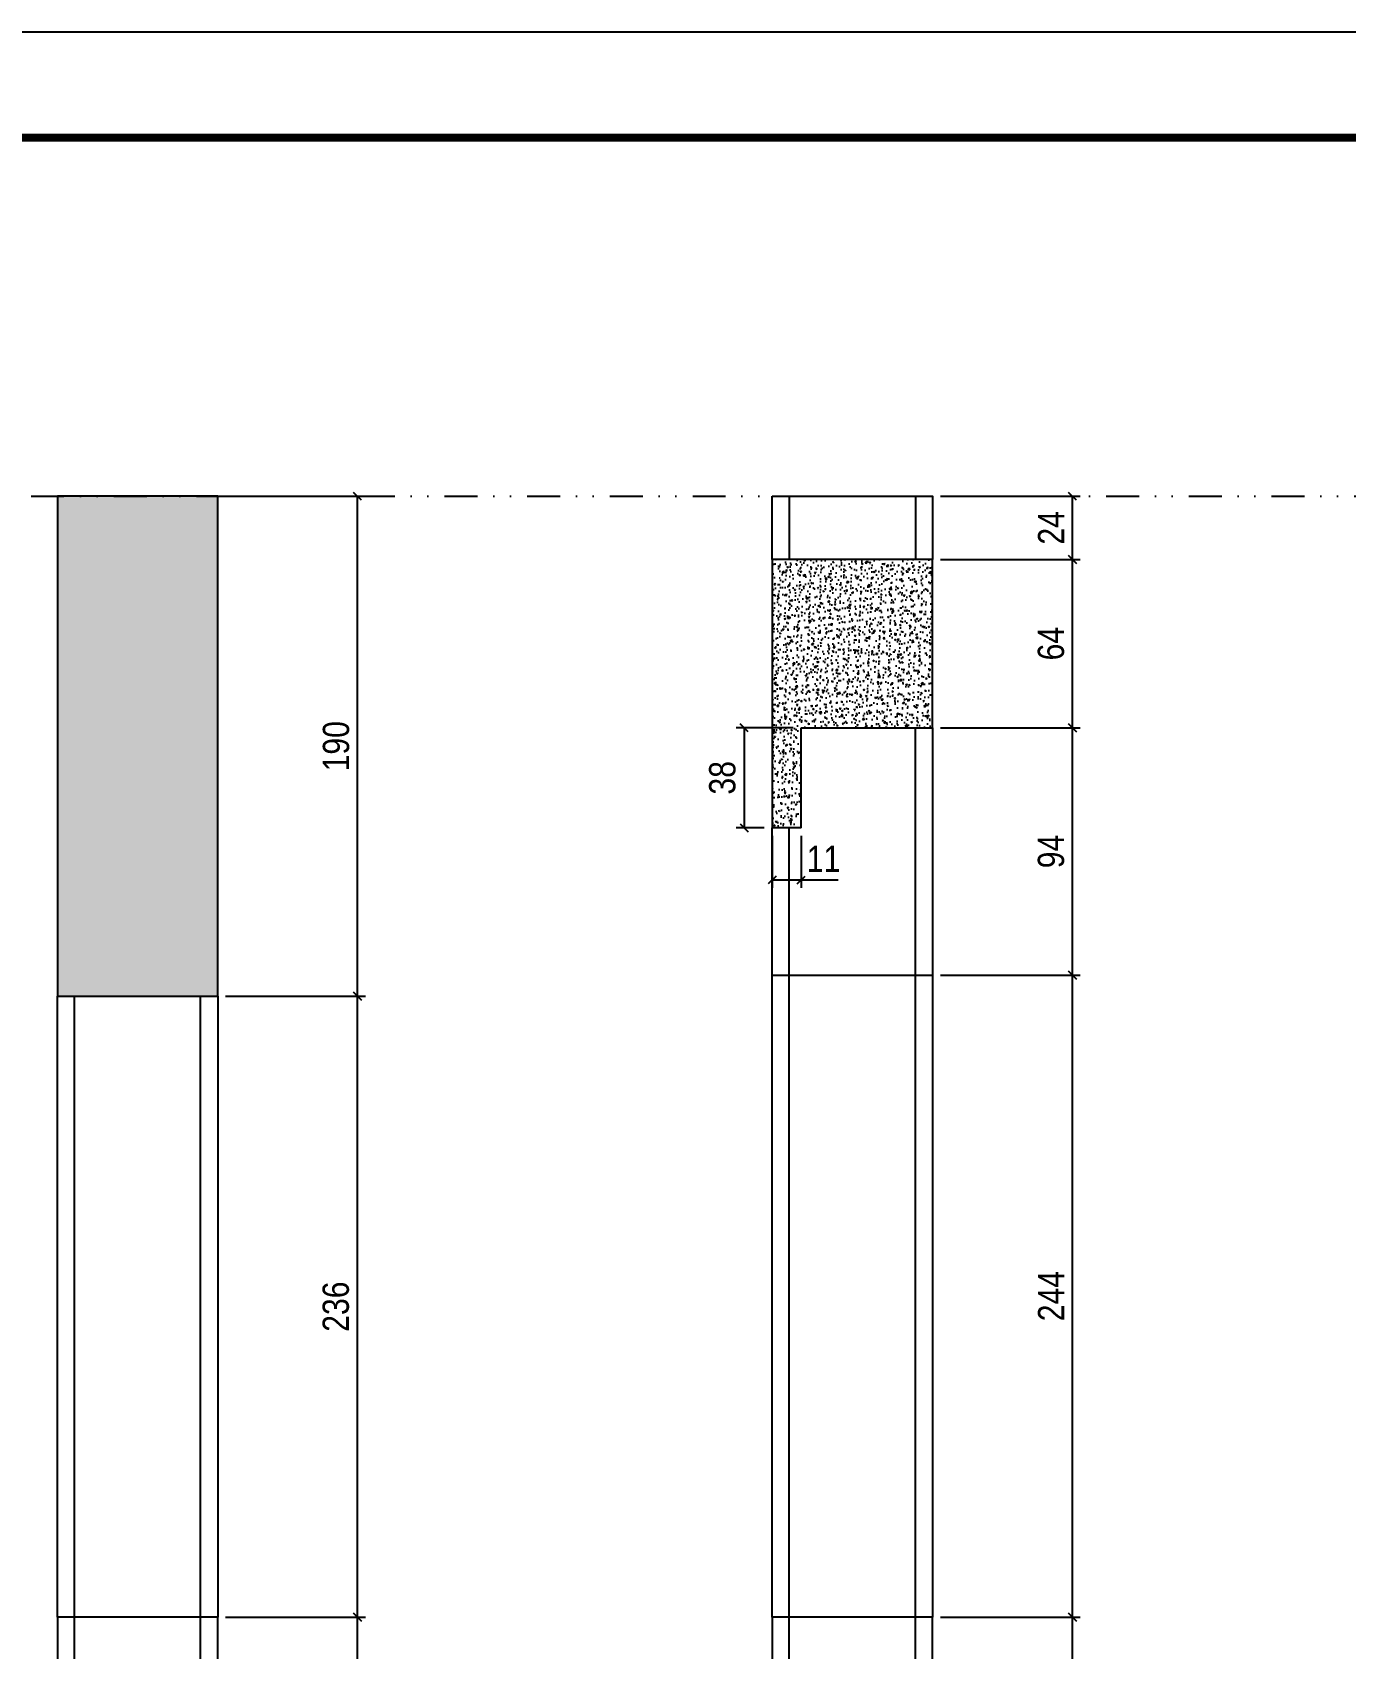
# Model space of a CAD drawing. Extents: x 13379 to 23315, y 867 to 16997.
# Drawn here: x 19594 to 20093, y 7046 to 7660 of the extents above; entities that cross this region are included whole.
import ezdxf

# ---------------------------------------------------------------- set-up
doc = ezdxf.new("R2010")
doc.units = 0
for name, pattern in [('DASHED', [0.75, 0.5, -0.25]), ('DIVIDE2', [0.625, 0.25, -0.125, 0, -0.125, 0, -0.125]), ('HIDDEN', [0.375, 0.25, -0.125])]:
    doc.linetypes.add(name, pattern=pattern)
for name, color, linetype in [('COTA', 241, 'Continuous'), ('Nível', 160, 'Continuous'), ('Painéis', 200, 'Continuous'), ('Sarrafo de Pressão', 42, 'HIDDEN')]:
    doc.layers.add(name, color=color, linetype=linetype)
doc.layers.add('Folhas', color=255, linetype='Continuous', lineweight=9)
doc.layers.add('SARRAFO DE PRESSAO', color=251, linetype='DASHED', lineweight=9)
doc.layers.add('Laje_Perimetro', color=7, linetype='Continuous', plot=False)
doc.styles.add('COTA TECNICA', font='techl___.ttf', dxfattribs={"height": 10})
doc.styles.add('COTA TECNICA-50', font='techl___.ttf', dxfattribs={"height": 10})
doc.dimstyles.new('COTA PAINEL-50', dxfattribs={"dimtxt": 10, "dimasz": 3, "dimexe": 3, "dimexo": 3, "dimgap": 3, "dimtad": 1, "dimdec": 1, "dimzin": 12, "dimdsep": 46, "dimtxsty": 'COTA TECNICA-50', "dimblk1": 'OBLIQUE', "dimblk2": 'OBLIQUE', "dimsah": 1, "dimcen": 0.9, "dimclrd": 4, "dimclre": 4, "dimclrt": 240, "dimadec": 1, "dimazin": 3, "dimtfac": 1, "dimtdec": 1, "dimtmove": 0, "dimatfit": 3, "dimfxl": 1, "dimtolj": 1, "dimtzin": 12, "dimarcsym": 0})
doc.dimstyles.new('PAINEL', dxfattribs={"dimtxt": 10, "dimasz": 3, "dimexe": 3, "dimexo": 3, "dimgap": 3, "dimtad": 1, "dimdec": 1, "dimzin": 12, "dimdsep": 46, "dimtxsty": 'COTA TECNICA', "dimblk1": 'OBLIQUE', "dimblk2": 'OBLIQUE', "dimsah": 1, "dimcen": 0.9, "dimclrd": 4, "dimclre": 4, "dimclrt": 240, "dimadec": 1, "dimazin": 3, "dimtfac": 1, "dimtdec": 1, "dimtmove": 0, "dimatfit": 3, "dimfxl": 1, "dimtolj": 1, "dimtzin": 12, "dimarcsym": 0})

# ---------------------------------------------------------------- blocks, each defined once
blk = doc.blocks.new('9999999999')
at = {"layer": 'Folhas'}
blk.add_lwpolyline([(98138.98, 34190.21), (99623.98, 34190.21), (99623.98, 35240.21), (98138.98, 35240.21)], close=True, dxfattribs=at)
at = {"layer": 'Folhas', "color": 30, "const_width": 3}
blk.add_lwpolyline([(98213.98, 34230.21), (99583.98, 34230.21), (99583.98, 35200.21), (98213.98, 35200.21)], close=True, dxfattribs=at)
blk = doc.blocks.new('_Oblique')
at = {"color": 0, "linetype": 'ByBlock', "lineweight": -2}
blk.add_line((-0.5, -0.5), (0.5, 0.5), dxfattribs=at)
blk = doc.blocks.new('*D1261')
at = {"layer": 'COTA', "color": 4, "lineweight": -2, "transparency": 16777216}
for p, q in [((19667.38, 7057.57), (19720.54, 7057.57)), ((19717.54, 6933.57), (19717.54, 7057.57)), ((19667.38, 6933.57), (19720.54, 6933.57))]:
    blk.add_line(p, q, dxfattribs=at)
at = {"layer": 'Defpoints', "color": 0, "transparency": 16777216}
for p in [(19664.38, 7057.57), (19717.54, 7057.57), (19664.38, 6933.57)]:
    blk.add_point(p, dxfattribs=at)
at = {"layer": 'COTA', "color": 4, "lineweight": -2, "transparency": 16777216, "xscale": 3, "yscale": 3, "zscale": 3}
for p, rotation in [((19717.54, 7057.57), 90), ((19717.54, 6933.57), 270)]:
    blk.add_blockref('_Oblique', p, dxfattribs=dict(at, rotation=rotation))
at = {"layer": 'COTA', "color": 240, "transparency": 16777216, "insert": (19709.47, 6995.57), "char_height": 10, "attachment_point": 5, "rotation": 90, "style": 'COTA TECNICA-50'}
blk.add_mtext('\\A1;124', dxfattribs=at)
blk = doc.blocks.new('*D1266')
at = {"layer": 'COTA', "color": 4, "lineweight": -2, "transparency": 16777216}
for p, q in [((19667.38, 7293.57), (19720.54, 7293.57)), ((19717.54, 7057.57), (19717.54, 7293.57)), ((19667.38, 7057.57), (19720.54, 7057.57))]:
    blk.add_line(p, q, dxfattribs=at)
at = {"layer": 'Defpoints', "color": 0, "transparency": 16777216}
for p in [(19664.38, 7293.57), (19717.54, 7293.57), (19664.38, 7057.57)]:
    blk.add_point(p, dxfattribs=at)
at = {"layer": 'COTA', "color": 4, "lineweight": -2, "transparency": 16777216, "xscale": 3, "yscale": 3, "zscale": 3}
for p, rotation in [((19717.54, 7293.57), 90), ((19717.54, 7057.57), 270)]:
    blk.add_blockref('_Oblique', p, dxfattribs=dict(at, rotation=rotation))
at = {"layer": 'COTA', "color": 240, "transparency": 16777216, "insert": (19709.32, 7175.57), "char_height": 10, "attachment_point": 5, "rotation": 90, "style": 'COTA TECNICA'}
blk.add_mtext('\\A1;236', dxfattribs=at)
blk = doc.blocks.new('*D1265')
at = {"layer": 'COTA', "color": 4, "lineweight": -2, "transparency": 16777216}
for p, q in [((19667.38, 7483.57), (19720.54, 7483.57)), ((19717.54, 7293.57), (19717.54, 7483.57)), ((19667.38, 7293.57), (19720.54, 7293.57))]:
    blk.add_line(p, q, dxfattribs=at)
at = {"layer": 'Defpoints', "color": 0, "transparency": 16777216}
for p in [(19664.38, 7483.57), (19717.54, 7483.57), (19664.38, 7293.57)]:
    blk.add_point(p, dxfattribs=at)
at = {"layer": 'COTA', "color": 4, "lineweight": -2, "transparency": 16777216, "xscale": 3, "yscale": 3, "zscale": 3}
for p, rotation in [((19717.54, 7483.57), 90), ((19717.54, 7293.57), 270)]:
    blk.add_blockref('_Oblique', p, dxfattribs=dict(at, rotation=rotation))
at = {"layer": 'COTA', "color": 240, "transparency": 16777216, "insert": (19709.41, 7388.57), "char_height": 10, "attachment_point": 5, "rotation": 90, "style": 'COTA TECNICA'}
blk.add_mtext('\\A1;190', dxfattribs=at)
blk = doc.blocks.new('*D1268')
at = {"layer": 'COTA', "color": 4, "lineweight": -2, "transparency": 16777216}
for p, q in [((19939.24, 7057.57), (19992.4, 7057.57)), ((19989.4, 6933.57), (19989.4, 7057.57)), ((19939.24, 6933.57), (19992.4, 6933.57))]:
    blk.add_line(p, q, dxfattribs=at)
at = {"layer": 'Defpoints', "color": 0, "transparency": 16777216}
for p in [(19936.24, 7057.57), (19989.4, 7057.57), (19936.24, 6933.57)]:
    blk.add_point(p, dxfattribs=at)
at = {"layer": 'COTA', "color": 4, "lineweight": -2, "transparency": 16777216, "xscale": 3, "yscale": 3, "zscale": 3}
for p, rotation in [((19989.4, 7057.57), 90), ((19989.4, 6933.57), 270)]:
    blk.add_blockref('_Oblique', p, dxfattribs=dict(at, rotation=rotation))
at = {"layer": 'COTA', "color": 240, "transparency": 16777216, "insert": (19981.33, 6995.57), "char_height": 10, "attachment_point": 5, "rotation": 90, "style": 'COTA TECNICA-50'}
blk.add_mtext('\\A1;124', dxfattribs=at)
blk = doc.blocks.new('*D1272')
at = {"layer": 'COTA', "color": 4, "lineweight": -2, "transparency": 16777216}
for p, q in [((19939.24, 7301.57), (19992.4, 7301.57)), ((19989.4, 7057.57), (19989.4, 7301.57)), ((19939.24, 7057.57), (19992.4, 7057.57))]:
    blk.add_line(p, q, dxfattribs=at)
at = {"layer": 'Defpoints', "color": 0, "transparency": 16777216}
for p in [(19936.24, 7301.57), (19989.4, 7301.57), (19936.24, 7057.57)]:
    blk.add_point(p, dxfattribs=at)
at = {"layer": 'COTA', "color": 4, "lineweight": -2, "transparency": 16777216, "xscale": 3, "yscale": 3, "zscale": 3}
for p, rotation in [((19989.4, 7301.57), 90), ((19989.4, 7057.57), 270)]:
    blk.add_blockref('_Oblique', p, dxfattribs=dict(at, rotation=rotation))
at = {"layer": 'COTA', "color": 240, "transparency": 16777216, "insert": (19981.33, 7179.57), "char_height": 10, "attachment_point": 5, "rotation": 90, "style": 'COTA TECNICA'}
blk.add_mtext('\\A1;244', dxfattribs=at)
blk = doc.blocks.new('*D1273')
at = {"layer": 'COTA', "color": 4, "lineweight": -2, "transparency": 16777216}
for p, q in [((19939.24, 7459.57), (19992.4, 7459.57)), ((19989.4, 7395.57), (19989.4, 7459.57)), ((19939.24, 7395.57), (19992.4, 7395.57))]:
    blk.add_line(p, q, dxfattribs=at)
at = {"layer": 'Defpoints', "color": 0, "transparency": 16777216}
for p in [(19936.24, 7459.57), (19989.4, 7459.57), (19936.24, 7395.57)]:
    blk.add_point(p, dxfattribs=at)
at = {"layer": 'COTA', "color": 4, "lineweight": -2, "transparency": 16777216, "xscale": 3, "yscale": 3, "zscale": 3}
for p, rotation in [((19989.4, 7459.57), 90), ((19989.4, 7395.57), 270)]:
    blk.add_blockref('_Oblique', p, dxfattribs=dict(at, rotation=rotation))
at = {"layer": 'COTA', "color": 240, "transparency": 16777216, "insert": (19981.3, 7427.57), "char_height": 10, "attachment_point": 5, "rotation": 90, "style": 'COTA TECNICA'}
blk.add_mtext('\\A1;64', dxfattribs=at)
blk = doc.blocks.new('*D1274')
at = {"layer": 'COTA', "color": 4, "lineweight": -2, "transparency": 16777216}
for p, q in [((19939.24, 7483.57), (19992.4, 7483.57)), ((19989.4, 7459.57), (19989.4, 7483.57)), ((19939.24, 7459.57), (19992.4, 7459.57))]:
    blk.add_line(p, q, dxfattribs=at)
at = {"layer": 'Defpoints', "color": 0, "transparency": 16777216}
for p in [(19936.24, 7483.57), (19989.4, 7483.57), (19936.24, 7459.57)]:
    blk.add_point(p, dxfattribs=at)
at = {"layer": 'COTA', "color": 4, "lineweight": -2, "transparency": 16777216, "xscale": 3, "yscale": 3, "zscale": 3}
for p, rotation in [((19989.4, 7483.57), 90), ((19989.4, 7459.57), 270)]:
    blk.add_blockref('_Oblique', p, dxfattribs=dict(at, rotation=rotation))
at = {"layer": 'COTA', "color": 240, "transparency": 16777216, "insert": (19981.33, 7471.57), "char_height": 10, "attachment_point": 5, "rotation": 90, "style": 'COTA TECNICA'}
blk.add_mtext('\\A1;24', dxfattribs=at)
blk = doc.blocks.new('*D1275')
at = {"layer": 'COTA', "color": 4, "lineweight": -2, "transparency": 16777216}
for p, q in [((19939.24, 7395.57), (19992.4, 7395.57)), ((19989.4, 7301.57), (19989.4, 7395.57)), ((19939.24, 7301.57), (19992.4, 7301.57))]:
    blk.add_line(p, q, dxfattribs=at)
at = {"layer": 'Defpoints', "color": 0, "transparency": 16777216}
for p in [(19936.24, 7395.57), (19989.4, 7395.57), (19936.24, 7301.57)]:
    blk.add_point(p, dxfattribs=at)
at = {"layer": 'COTA', "color": 4, "lineweight": -2, "transparency": 16777216, "xscale": 3, "yscale": 3, "zscale": 3}
for p, rotation in [((19989.4, 7395.57), 90), ((19989.4, 7301.57), 270)]:
    blk.add_blockref('_Oblique', p, dxfattribs=dict(at, rotation=rotation))
at = {"layer": 'COTA', "color": 240, "transparency": 16777216, "insert": (19981.3, 7348.57), "char_height": 10, "attachment_point": 5, "rotation": 90, "style": 'COTA TECNICA'}
blk.add_mtext('\\A1;94', dxfattribs=at)
blk = doc.blocks.new('*D1276')
at = {"layer": 'COTA', "color": 4, "lineweight": -2, "transparency": 16777216}
for p, q in [((19883.24, 7395.57), (19861.55, 7395.57)), ((19864.55, 7395.57), (19864.55, 7357.57)), ((19872.24, 7357.57), (19861.55, 7357.57))]:
    blk.add_line(p, q, dxfattribs=at)
at = {"layer": 'Defpoints', "color": 0, "transparency": 16777216}
for p in [(19886.24, 7395.57), (19864.55, 7357.57), (19875.24, 7357.57)]:
    blk.add_point(p, dxfattribs=at)
at = {"layer": 'COTA', "color": 4, "lineweight": -2, "transparency": 16777216, "xscale": 3, "yscale": 3, "zscale": 3}
for p, rotation in [((19864.55, 7395.57), 90), ((19864.55, 7357.57), 270)]:
    blk.add_blockref('_Oblique', p, dxfattribs=dict(at, rotation=rotation))
at = {"layer": 'COTA', "color": 240, "transparency": 16777216, "insert": (19856.31, 7376.57), "char_height": 10, "attachment_point": 5, "rotation": 90, "style": 'COTA TECNICA'}
blk.add_mtext('\\A1;38', dxfattribs=at)
blk = doc.blocks.new('*D1277')
at = {"layer": 'COTA', "color": 4, "lineweight": -2, "transparency": 16777216}
for p, q in [((19875.24, 7354.57), (19875.24, 7334.74)), ((19886.24, 7354.57), (19886.24, 7334.74)), ((19875.24, 7337.74), (19886.24, 7337.74)), ((19886.24, 7337.74), (19900.32, 7337.74))]:
    blk.add_line(p, q, dxfattribs=at)
at = {"layer": 'Defpoints', "color": 0, "transparency": 16777216}
for p in [(19875.24, 7357.57), (19886.24, 7357.57), (19886.24, 7337.74)]:
    blk.add_point(p, dxfattribs=at)
at = {"layer": 'COTA', "color": 4, "lineweight": -2, "transparency": 16777216, "xscale": 3, "yscale": 3, "zscale": 3, "rotation": 180}
blk.add_blockref('_Oblique', (19875.24, 7337.74), dxfattribs=at)
at = {"layer": 'COTA', "color": 4, "lineweight": -2, "transparency": 16777216, "xscale": 3, "yscale": 3, "zscale": 3}
blk.add_blockref('_Oblique', (19886.24, 7337.74), dxfattribs=at)
at = {"layer": 'COTA', "color": 240, "transparency": 16777216, "insert": (19894.78, 7345.8), "char_height": 10, "attachment_point": 5, "style": 'COTA TECNICA'}
blk.add_mtext('\\A1;11', dxfattribs=at)

msp = doc.modelspace()

# ---------------------------------------------------------------- hatches: boundary and pattern name
at = {"layer": 'COTA'}
h = msp.add_hatch(dxfattribs=at)
h.set_pattern_fill('AR-CONC', color=256, scale=0.03)
h.set_pattern_definition([(50, (4828.5656, -75), (5.4655401, -0.4781726), [0.5715, -6.2865]), (355, (4828.5656, -75), (-1.0573026, 5.7317054), [0.4572, -5.0292175]), (100.451445, (4829.021, -75.04), (4.4082374, 5.2535326), [0.4857003, -5.3427073]), (46.1842, (4828.5656, -73.476), (8.1323712, -1.2612698), [0.85725, -9.42975]), (96.63556, (4829.243, -73.581), (7.122124, 7.4227837), [0.7285507, -8.0140682]), (351.18415, (4828.566, -73.476), (7.122124, 7.4227837), [0.685799, -7.543792]), (21, (4829.3276, -73.857), (4.5484317, -3.067956), [0.5715, -6.2865]), (326, (4829.3276, -73.857), (1.8540609, 5.525639), [0.4572, -5.0292]), (71.451445, (4829.7066, -74.1127), (6.4024926, 2.457683), [0.4857003, -5.3426981]), (37.5, (4828.5656, -75), (0.0926581, 2.53665117), [0, -4.96824, 0, -5.1054, 0, -5.04825]), (7.5, (4828.5656, -75), (2.00458988, 3.00541724), [0, -2.91084, 0, -4.85394, 0, -1.92405]), (327.5, (4826.8664, -75), (4.06771786, -0.17186232), [0, -1.905, 0, -5.9436, 0, -7.8867]), (317.5, (4826.1044, -75), (4.44387544, 0.7627947), [0, -2.4765, 0, -3.94716, 0, -5.6007])])
h.paths.add_polyline_path([(19664.38, 7483.57), (19603.38, 7483.57), (19603.38, 7293.57), (19664.38, 7293.57)])
h = msp.add_hatch(dxfattribs=at)
h.set_pattern_fill('AR-CONC', color=256, scale=0.03)
h.set_pattern_definition([(50, (31.353, 0), (5.4655401, -0.4781726), [0.5715, -6.2865]), (355, (31.353, 0), (-1.0573026, 5.7317054), [0.4572, -5.0292175]), (100.451445, (31.8086, -0.04), (4.4082374, 5.2535326), [0.4857003, -5.3427073]), (46.1842, (31.353, 1.524), (8.1323712, -1.2612698), [0.85725, -9.42975]), (96.635558, (32.031, 1.419), (7.122124, 7.4227837), [0.7285507, -8.0140682]), (351.18415, (31.353, 1.524), (7.122124, 7.4227837), [0.685799, -7.543792]), (21, (32.115, 1.143), (4.5484317, -3.0679559), [0.5715, -6.2865]), (326, (32.115, 1.143), (1.8540609, 5.525639), [0.4572, -5.0292]), (71.451445, (32.494, 0.8873), (6.4024926, 2.4576831), [0.4857003, -5.3426981]), (37.5, (31.3532, 0), (0.0926581, 2.53665117), [0, -4.96824, 0, -5.1054, 0, -5.04825]), (7.5, (31.3532, 0), (2.00458988, 3.00541724), [0, -2.91084, 0, -4.85394, 0, -1.92405]), (327.5, (29.654, 0), (4.06771786, -0.17186232), [0, -1.905, 0, -5.9436, 0, -7.8867]), (317.5, (28.892, 0), (4.44387544, 0.76279473), [0, -2.4765, 0, -3.94716, 0, -5.6007])])
h.paths.add_polyline_path([(19875.24, 7357.57), (19886.24, 7357.57), (19886.24, 7395.57), (19936.24, 7395.57), (19936.24, 7459.57), (19875.24, 7459.57)])

# ---------------------------------------------------------------- linework, layer by layer
for p, q in [((19664.38, 7483.57), (19603.38, 7483.57)), ((19603.38, 7483.57), (19603.38, 7293.57)), ((19664.38, 7293.57), (19664.38, 7483.57)), ((19875.24, 7459.57), (19875.24, 7357.57)), ((19936.24, 7395.57), (19936.24, 7459.57))]:
    msp.add_line(p, q, dxfattribs=at)
at = {"layer": 'Laje_Perimetro'}
msp.add_lwpolyline([(20626, 7659.92), (19141, 7659.92), (19141, 6609.92), (20626, 6609.92)], close=True, dxfattribs=at)
at = {"layer": 'Nível', "color": 4, "linetype": 'DIVIDE2', "ltscale": 50}
msp.add_line((19216, 7483.57), (21112.79, 7483.57), dxfattribs=at)
at = {"layer": 'Painéis'}
for p, q in [((19886.24, 7395.57), (19936.24, 7395.57)), ((19886.24, 7357.57), (19886.24, 7395.57)), ((19936.24, 7395.57), (19936.24, 7057.57)), ((19875.24, 7057.57), (19875.24, 7357.57)), ((19886.24, 7357.57), (19875.24, 7357.57)), ((19875.24, 7301.57), (19936.24, 7301.57)), ((19603.38, 7057.57), (19603.38, 7293.57)), ((19603.38, 7293.57), (19664.38, 7293.57)), ((19664.38, 7293.57), (19664.38, 7057.57))]:
    msp.add_line(p, q, dxfattribs=at)
for points in [[(19875.24, 7483.57), (19936.24, 7483.57), (19936.24, 7459.57), (19875.24, 7459.57)], [(19603.38, 6935.57), (19664.38, 6935.57), (19664.38, 7057.57), (19603.38, 7057.57)], [(19875.24, 6935.57), (19936.24, 6935.57), (19936.24, 7057.57), (19875.24, 7057.57)]]:
    msp.add_lwpolyline(points, close=True, dxfattribs=at)
at = {"layer": 'Sarrafo de Pressão'}
for p, q in [((19881.74, 7483.57), (19881.74, 7459.57)), ((19929.74, 7483.57), (19929.74, 7459.57)), ((19929.74, 7301.57), (19929.74, 7395.57)), ((19881.74, 7301.57), (19881.74, 7357.57)), ((19881.74, 7057.57), (19881.74, 7301.57)), ((19929.74, 7057.57), (19929.74, 7301.57)), ((19609.88, 7057.57), (19609.88, 7293.57)), ((19657.88, 7057.57), (19657.88, 7293.57)), ((19609.88, 6935.57), (19609.88, 7057.57)), ((19657.88, 6935.57), (19657.88, 7057.57)), ((19881.74, 6935.57), (19881.74, 7057.57)), ((19929.74, 6935.57), (19929.74, 7057.57))]:
    msp.add_line(p, q, dxfattribs=at)

# ---------------------------------------------------------------- block references
at = {"layer": 'SARRAFO DE PRESSAO', "color": 6, "linetype": 'ByBlock'}
msp.add_blockref('9999999999', (-78997.98, -27580.29), dxfattribs=at)

# ---------------------------------------------------------------- dimensions: what is measured, and where the dimension line sits
at = {"layer": 'COTA'}
for base, p1, p2, dimstyle, picture, middle in [((19717.54, 7483.57), (19664.38, 7293.57), (19664.38, 7483.57), 'PAINEL', '*D1265', (19709.41, 7388.57)), ((19989.4, 7483.57), (19936.24, 7459.57), (19936.24, 7483.57), 'PAINEL', '*D1274', (19981.33, 7471.57)), ((19989.4, 7459.57), (19936.24, 7395.57), (19936.24, 7459.57), 'PAINEL', '*D1273', (19981.3, 7427.57)), ((19864.55, 7357.57), (19886.24, 7395.57), (19875.24, 7357.57), 'PAINEL', '*D1276', (19856.31, 7376.57)), ((19989.4, 7395.57), (19936.24, 7301.57), (19936.24, 7395.57), 'PAINEL', '*D1275', (19981.3, 7348.57)), ((19989.4, 7301.57), (19936.24, 7057.57), (19936.24, 7301.57), 'PAINEL', '*D1272', (19981.33, 7179.57)), ((19717.54, 7293.57), (19664.38, 7057.57), (19664.38, 7293.57), 'PAINEL', '*D1266', (19709.32, 7175.57)), ((19717.54, 7057.57), (19664.38, 6933.57), (19664.38, 7057.57), 'COTA PAINEL-50', '*D1261', (19709.47, 6995.57)), ((19989.4, 7057.57), (19936.24, 6933.57), (19936.24, 7057.57), 'COTA PAINEL-50', '*D1268', (19981.33, 6995.57))]:
    dim = msp.add_linear_dim(base=base, p1=p1, p2=p2, angle=90, dimstyle=dimstyle, dxfattribs=at)
    dim.commit()
    dim.dimension.update_dxf_attribs({"geometry": picture, "text_midpoint": middle})
dim = msp.add_linear_dim(base=(19886.24, 7337.74), p1=(19875.24, 7357.57), p2=(19886.24, 7357.57), dimstyle='PAINEL', dxfattribs=at)
dim.commit()
dim.dimension.update_dxf_attribs({"geometry": '*D1277', "text_midpoint": (19894.78, 7345.8)})

doc.saveas('drawing.dxf')
